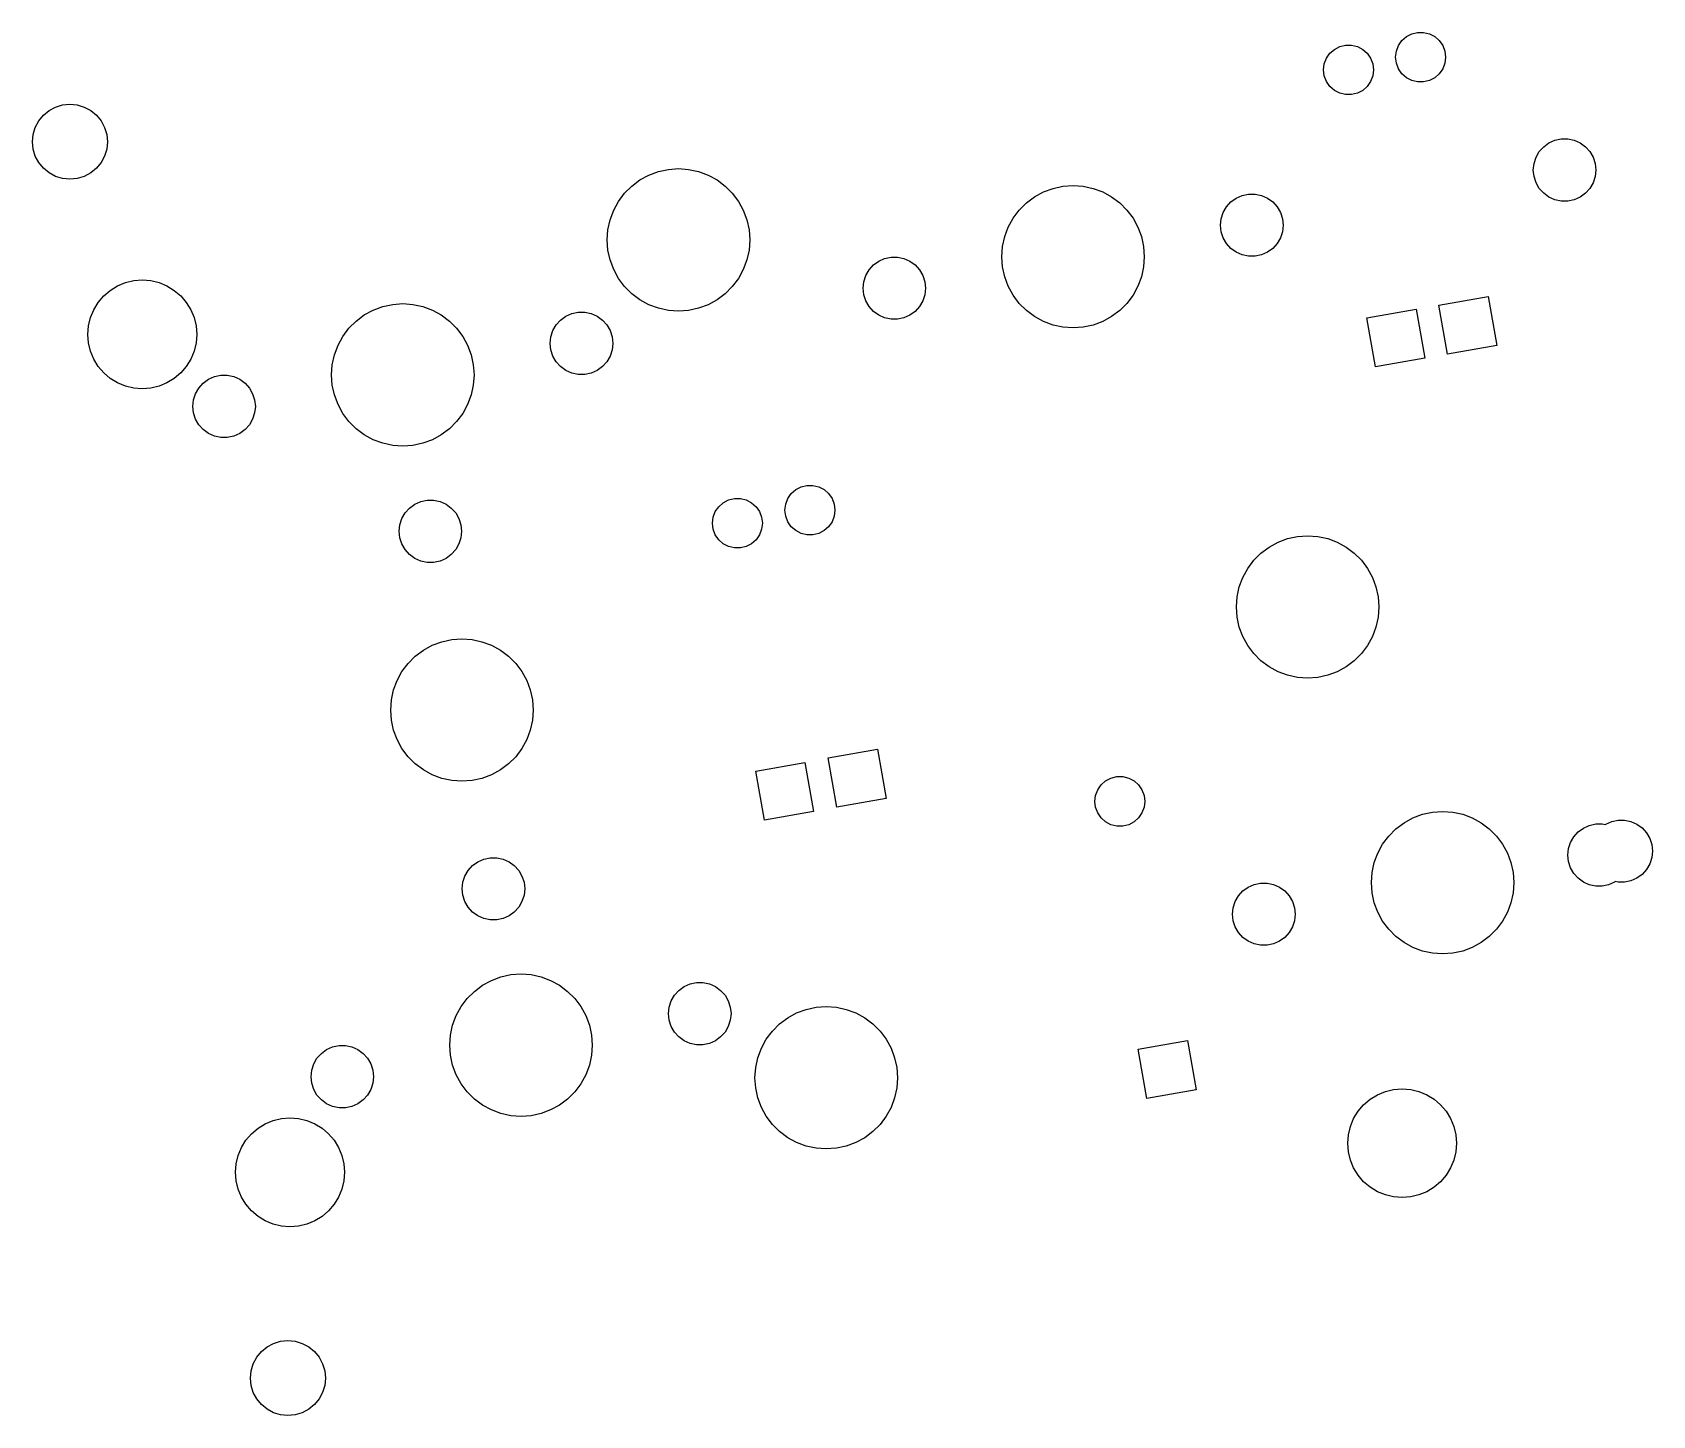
# Model space of a CAD drawing. Extents: x -139 to 23, y -82 to 9.
# Drawn here: x -139.31 to -93.96, y -82.26 to -43.55 of the extents above; entities that cross this region are included whole.
import ezdxf

# ---------------------------------------------------------------- set-up
doc = ezdxf.new("R2010")
doc.units = 0
doc.layers.add('BLACK', color=7, linetype='CONTINUOUS')

msp = doc.modelspace()

# ---------------------------------------------------------------- linework, layer by layer
at = {"layer": 'BLACK', "linetype": 'CONTINUOUS'}
for p, q in [((-102.865, -44.0195), (-102.716, -43.9412)), ((-102.716, -43.9412), (-102.552, -43.9009)), ((-102.552, -43.9009), (-102.384, -43.9009)), ((-102.384, -43.9009), (-102.22, -43.9412)), ((-102.22, -43.9412), (-102.071, -44.0195)), ((-101.13, -44.0717), (-101.07, -43.9142)), ((-101.07, -43.9142), (-100.975, -43.7757)), ((-100.975, -43.7757), (-100.849, -43.664)), ((-100.849, -43.664), (-100.7, -43.5857)), ((-100.7, -43.5857), (-100.536, -43.5454)), ((-100.536, -43.5454), (-100.368, -43.5454)), ((-100.368, -43.5454), (-100.204, -43.5857)), ((-100.204, -43.5857), (-100.055, -43.664)), ((-100.055, -43.664), (-99.9291, -43.7757)), ((-99.9291, -43.7757), (-99.8334, -43.9142)), ((-99.8334, -43.9142), (-99.7737, -44.0717)), ((-103.166, -44.5943), (-103.146, -44.4271)), ((-103.146, -44.4271), (-103.086, -44.2697)), ((-103.086, -44.2697), (-102.991, -44.1311)), ((-102.991, -44.1311), (-102.865, -44.0195)), ((-102.071, -44.0195), (-101.945, -44.1311)), ((-101.945, -44.1311), (-101.849, -44.2697)), ((-101.849, -44.2697), (-101.79, -44.4271)), ((-101.79, -44.4271), (-101.769, -44.5943)), ((-101.15, -44.2389), (-101.13, -44.0717)), ((-101.13, -44.406), (-101.15, -44.2389)), ((-101.07, -44.5635), (-101.13, -44.406)), ((-99.7737, -44.406), (-99.8334, -44.5635)), ((-99.7737, -44.0717), (-99.7534, -44.2389)), ((-99.7534, -44.2389), (-99.7737, -44.406)), ((-103.146, -44.7615), (-103.166, -44.5943)), ((-103.086, -44.9189), (-103.146, -44.7615)), ((-101.79, -44.7615), (-101.849, -44.9189)), ((-101.769, -44.5943), (-101.79, -44.7615)), ((-100.975, -44.702), (-101.07, -44.5635)), ((-100.849, -44.8137), (-100.975, -44.702)), ((-100.7, -44.892), (-100.849, -44.8137)), ((-100.536, -44.9323), (-100.7, -44.892)), ((-100.204, -44.892), (-100.368, -44.9323)), ((-100.055, -44.8137), (-100.204, -44.892)), ((-99.9291, -44.702), (-100.055, -44.8137)), ((-99.8334, -44.5635), (-99.9291, -44.702)), ((-102.991, -45.0575), (-103.086, -44.9189)), ((-102.865, -45.1692), (-102.991, -45.0575)), ((-102.716, -45.2474), (-102.865, -45.1692)), ((-102.552, -45.2877), (-102.716, -45.2474)), ((-102.384, -45.2877), (-102.552, -45.2877)), ((-102.22, -45.2474), (-102.384, -45.2877)), ((-102.071, -45.1692), (-102.22, -45.2474)), ((-101.945, -45.0575), (-102.071, -45.1692)), ((-101.849, -44.9189), (-101.945, -45.0575)), ((-100.368, -44.9323), (-100.536, -44.9323)), ((-138.999, -45.8641), (-138.84, -45.7335)), ((-138.84, -45.7335), (-138.658, -45.6365)), ((-138.658, -45.6365), (-138.461, -45.5767)), ((-138.461, -45.5767), (-138.257, -45.5565)), ((-138.257, -45.5565), (-138.052, -45.5767)), ((-138.052, -45.5767), (-137.855, -45.6365)), ((-137.855, -45.6365), (-137.673, -45.7335)), ((-137.673, -45.7335), (-137.514, -45.8641)), ((-139.286, -46.4017), (-139.227, -46.2047)), ((-139.227, -46.2047), (-139.13, -46.0232)), ((-139.13, -46.0232), (-138.999, -45.8641)), ((-137.514, -45.8641), (-137.384, -46.0232)), ((-137.384, -46.0232), (-137.287, -46.2047)), ((-137.287, -46.2047), (-137.227, -46.4017)), ((-139.307, -46.6065), (-139.286, -46.4017)), ((-139.286, -46.8114), (-139.307, -46.6065)), ((-137.227, -46.4017), (-137.207, -46.6065)), ((-137.207, -46.6065), (-137.227, -46.8114)), ((-97.0063, -46.7466), (-96.8583, -46.6391)), ((-96.8583, -46.6391), (-96.6912, -46.5647)), ((-96.6912, -46.5647), (-96.5123, -46.5266)), ((-96.5123, -46.5266), (-96.3293, -46.5266)), ((-96.3293, -46.5266), (-96.1504, -46.5647)), ((-96.1504, -46.5647), (-95.9833, -46.6391)), ((-95.9833, -46.6391), (-95.8353, -46.7466)), ((-139.227, -47.0084), (-139.286, -46.8114)), ((-139.13, -47.1899), (-139.227, -47.0084)), ((-137.287, -47.0084), (-137.384, -47.1899)), ((-137.227, -46.8114), (-137.287, -47.0084)), ((-97.2767, -47.2149), (-97.2201, -47.0409)), ((-97.2201, -47.0409), (-97.1287, -46.8825)), ((-97.1287, -46.8825), (-97.0063, -46.7466)), ((-95.8353, -46.7466), (-95.7129, -46.8825)), ((-95.7129, -46.8825), (-95.6214, -47.0409)), ((-95.6214, -47.0409), (-95.5649, -47.2149)), ((-138.999, -47.349), (-139.13, -47.1899)), ((-138.84, -47.4796), (-138.999, -47.349)), ((-138.658, -47.5766), (-138.84, -47.4796)), ((-138.461, -47.6364), (-138.658, -47.5766)), ((-137.855, -47.5766), (-138.052, -47.6364)), ((-137.673, -47.4796), (-137.855, -47.5766)), ((-137.514, -47.349), (-137.673, -47.4796)), ((-137.384, -47.1899), (-137.514, -47.349)), ((-122.301, -47.6748), (-122.051, -47.5384)), ((-122.051, -47.5384), (-121.785, -47.439)), ((-121.785, -47.439), (-121.507, -47.3786)), ((-121.507, -47.3786), (-121.223, -47.3583)), ((-121.223, -47.3583), (-120.939, -47.3786)), ((-120.939, -47.3786), (-120.661, -47.439)), ((-120.661, -47.439), (-120.395, -47.5384)), ((-120.395, -47.5384), (-120.145, -47.6748)), ((-97.2958, -47.3968), (-97.2767, -47.2149)), ((-97.2767, -47.5788), (-97.2958, -47.3968)), ((-97.2201, -47.7527), (-97.2767, -47.5788)), ((-95.5649, -47.5788), (-95.6214, -47.7527)), ((-95.5649, -47.2149), (-95.5458, -47.3968)), ((-95.5458, -47.3968), (-95.5649, -47.5788)), ((-138.257, -47.6565), (-138.461, -47.6364)), ((-138.052, -47.6364), (-138.257, -47.6565)), ((-122.9, -48.2742), (-122.73, -48.0464)), ((-122.73, -48.0464), (-122.529, -47.8453)), ((-122.529, -47.8453), (-122.301, -47.6748)), ((-120.145, -47.6748), (-119.917, -47.8453)), ((-119.917, -47.8453), (-119.716, -48.0464)), ((-119.716, -48.0464), (-119.546, -48.2742)), ((-111.257, -48.1453), (-111.007, -48.009)), ((-111.007, -48.009), (-110.74, -47.9096)), ((-110.74, -47.9096), (-110.462, -47.8491)), ((-110.462, -47.8491), (-110.179, -47.8288)), ((-110.179, -47.8288), (-109.895, -47.8491)), ((-109.895, -47.8491), (-109.617, -47.9096)), ((-109.617, -47.9096), (-109.35, -48.009)), ((-109.35, -48.009), (-109.101, -48.1453)), ((-105.446, -48.1084), (-105.267, -48.0704)), ((-105.267, -48.0704), (-105.084, -48.0704)), ((-105.084, -48.0704), (-104.905, -48.1084)), ((-97.1287, -47.9111), (-97.2201, -47.7527)), ((-97.0063, -48.0471), (-97.1287, -47.9111)), ((-96.8583, -48.1546), (-97.0063, -48.0471)), ((-95.8353, -48.0471), (-95.9833, -48.1546)), ((-95.7129, -47.9111), (-95.8353, -48.0471)), ((-95.6214, -47.7527), (-95.7129, -47.9111)), ((-123.136, -48.7904), (-123.037, -48.5239)), ((-123.037, -48.5239), (-122.9, -48.2742)), ((-119.546, -48.2742), (-119.409, -48.5239)), ((-119.409, -48.5239), (-119.31, -48.7904)), ((-111.856, -48.7447), (-111.685, -48.517)), ((-111.685, -48.517), (-111.484, -48.3158)), ((-111.484, -48.3158), (-111.257, -48.1453)), ((-109.101, -48.1453), (-108.873, -48.3158)), ((-108.873, -48.3158), (-108.672, -48.517)), ((-108.672, -48.517), (-108.501, -48.7447)), ((-105.975, -48.5847), (-105.884, -48.4263)), ((-105.884, -48.4263), (-105.761, -48.2903)), ((-105.761, -48.2903), (-105.613, -48.1828)), ((-105.613, -48.1828), (-105.446, -48.1084)), ((-104.905, -48.1084), (-104.738, -48.1828)), ((-104.738, -48.1828), (-104.59, -48.2903)), ((-104.59, -48.2903), (-104.468, -48.4263)), ((-104.468, -48.4263), (-104.376, -48.5847)), ((-96.6912, -48.229), (-96.8583, -48.1546)), ((-96.5123, -48.267), (-96.6912, -48.229)), ((-96.3293, -48.267), (-96.5123, -48.267)), ((-96.1504, -48.229), (-96.3293, -48.267)), ((-95.9833, -48.1546), (-96.1504, -48.229)), ((-123.197, -49.0684), (-123.136, -48.7904)), ((-119.31, -48.7904), (-119.249, -49.0684)), ((-111.992, -48.9944), (-111.856, -48.7447)), ((-108.501, -48.7447), (-108.365, -48.9944)), ((-106.051, -48.9406), (-106.032, -48.7586)), ((-106.032, -49.1225), (-106.051, -48.9406)), ((-106.032, -48.7586), (-105.975, -48.5847)), ((-104.376, -48.5847), (-104.32, -48.7586)), ((-104.32, -48.7586), (-104.301, -48.9406)), ((-104.301, -48.9406), (-104.32, -49.1225)), ((-123.217, -49.3522), (-123.197, -49.0684)), ((-123.197, -49.6359), (-123.217, -49.3522)), ((-119.249, -49.0684), (-119.229, -49.3522)), ((-119.229, -49.3522), (-119.249, -49.6359)), ((-112.152, -49.5389), (-112.092, -49.261)), ((-112.092, -49.261), (-111.992, -48.9944)), ((-108.365, -48.9944), (-108.265, -49.261)), ((-108.265, -49.261), (-108.205, -49.5389)), ((-105.975, -49.2965), (-106.032, -49.1225)), ((-105.884, -49.4549), (-105.975, -49.2965)), ((-104.376, -49.2965), (-104.468, -49.4549)), ((-104.32, -49.1225), (-104.376, -49.2965)), ((-123.136, -49.9139), (-123.197, -49.6359)), ((-119.249, -49.6359), (-119.31, -49.9139)), ((-115.619, -49.9471), (-115.452, -49.8727)), ((-115.452, -49.8727), (-115.273, -49.8346)), ((-115.273, -49.8346), (-115.09, -49.8346)), ((-115.09, -49.8346), (-114.911, -49.8727)), ((-114.911, -49.8727), (-114.744, -49.9471)), ((-112.172, -49.8227), (-112.152, -49.5389)), ((-112.152, -50.1065), (-112.172, -49.8227)), ((-108.205, -49.5389), (-108.185, -49.8227)), ((-108.185, -49.8227), (-108.205, -50.1065)), ((-105.761, -49.5908), (-105.884, -49.4549)), ((-105.613, -49.6983), (-105.761, -49.5908)), ((-105.446, -49.7727), (-105.613, -49.6983)), ((-105.267, -49.8108), (-105.446, -49.7727)), ((-105.084, -49.8108), (-105.267, -49.8108)), ((-104.905, -49.7727), (-105.084, -49.8108)), ((-104.738, -49.6983), (-104.905, -49.7727)), ((-104.59, -49.5908), (-104.738, -49.6983)), ((-104.468, -49.4549), (-104.59, -49.5908)), ((-123.037, -50.1805), (-123.136, -49.9139)), ((-122.9, -50.4301), (-123.037, -50.1805)), ((-119.409, -50.1805), (-119.546, -50.4301)), ((-119.31, -49.9139), (-119.409, -50.1805)), ((-115.981, -50.3489), (-115.889, -50.1905)), ((-115.889, -50.1905), (-115.767, -50.0546)), ((-115.767, -50.0546), (-115.619, -49.9471)), ((-114.744, -49.9471), (-114.596, -50.0546)), ((-114.596, -50.0546), (-114.473, -50.1905)), ((-114.473, -50.1905), (-114.382, -50.3489)), ((-112.092, -50.3844), (-112.152, -50.1065)), ((-108.205, -50.1065), (-108.265, -50.3844)), ((-137.309, -50.9209), (-137.127, -50.7656)), ((-137.127, -50.7656), (-136.923, -50.6407)), ((-136.923, -50.6407), (-136.702, -50.5491)), ((-136.702, -50.5491), (-136.47, -50.4933)), ((-136.47, -50.4933), (-136.232, -50.4746)), ((-136.232, -50.4746), (-135.993, -50.4933)), ((-135.993, -50.4933), (-135.761, -50.5491)), ((-135.761, -50.5491), (-135.54, -50.6407)), ((-135.54, -50.6407), (-135.336, -50.7656)), ((-135.336, -50.7656), (-135.154, -50.9209)), ((-122.73, -50.6579), (-122.9, -50.4301)), ((-122.529, -50.859), (-122.73, -50.6579)), ((-119.716, -50.6579), (-119.917, -50.859)), ((-119.546, -50.4301), (-119.716, -50.6579)), ((-116.056, -50.7048), (-116.037, -50.5229)), ((-116.037, -50.8868), (-116.056, -50.7048)), ((-116.037, -50.5229), (-115.981, -50.3489)), ((-114.382, -50.3489), (-114.325, -50.5229)), ((-114.325, -50.5229), (-114.306, -50.7048)), ((-114.306, -50.7048), (-114.325, -50.8868)), ((-111.992, -50.651), (-112.092, -50.3844)), ((-111.856, -50.9007), (-111.992, -50.651)), ((-108.365, -50.651), (-108.501, -50.9007)), ((-108.265, -50.3844), (-108.365, -50.651)), ((-137.589, -51.3067), (-137.464, -51.1028)), ((-137.464, -51.1028), (-137.309, -50.9209)), ((-135.154, -50.9209), (-134.999, -51.1028)), ((-134.999, -51.1028), (-134.874, -51.3067)), ((-129.767, -51.317), (-129.501, -51.2176)), ((-129.501, -51.2176), (-129.223, -51.1571)), ((-129.223, -51.1571), (-128.939, -51.1368)), ((-128.939, -51.1368), (-128.655, -51.1571)), ((-128.655, -51.1571), (-128.377, -51.2176)), ((-128.377, -51.2176), (-128.111, -51.317)), ((-122.301, -51.0295), (-122.529, -50.859)), ((-122.051, -51.1659), (-122.301, -51.0295)), ((-121.785, -51.2653), (-122.051, -51.1659)), ((-120.395, -51.1659), (-120.661, -51.2653)), ((-120.145, -51.0295), (-120.395, -51.1659)), ((-119.917, -50.859), (-120.145, -51.0295)), ((-115.981, -51.0607), (-116.037, -50.8868)), ((-115.889, -51.2191), (-115.981, -51.0607)), ((-115.767, -51.3551), (-115.889, -51.2191)), ((-114.473, -51.2191), (-114.596, -51.3551)), ((-114.382, -51.0607), (-114.473, -51.2191)), ((-114.325, -50.8868), (-114.382, -51.0607)), ((-111.685, -51.1284), (-111.856, -50.9007)), ((-111.484, -51.3296), (-111.685, -51.1284)), ((-108.672, -51.1284), (-108.873, -51.3296)), ((-108.501, -50.9007), (-108.672, -51.1284)), ((-99.9379, -51.1765), (-98.5621, -50.9339)), ((-99.6953, -52.5523), (-99.9379, -51.1765)), ((-98.5621, -50.9339), (-98.3195, -52.3097)), ((-137.737, -51.7601), (-137.681, -51.5276)), ((-137.681, -51.5276), (-137.589, -51.3067)), ((-134.874, -51.3067), (-134.782, -51.5276)), ((-134.782, -51.5276), (-134.726, -51.7601)), ((-130.446, -51.825), (-130.245, -51.6238)), ((-130.245, -51.6238), (-130.017, -51.4533)), ((-130.017, -51.4533), (-129.767, -51.317)), ((-128.111, -51.317), (-127.861, -51.4533)), ((-127.861, -51.4533), (-127.633, -51.6238)), ((-127.633, -51.6238), (-127.432, -51.825)), ((-124.644, -51.7343), (-124.522, -51.5983)), ((-124.522, -51.5983), (-124.374, -51.4908)), ((-124.374, -51.4908), (-124.207, -51.4164)), ((-124.207, -51.4164), (-124.028, -51.3784)), ((-124.028, -51.3784), (-123.845, -51.3784)), ((-123.845, -51.3784), (-123.666, -51.4164)), ((-123.666, -51.4164), (-123.499, -51.4908)), ((-123.499, -51.4908), (-123.351, -51.5983)), ((-123.351, -51.5983), (-123.228, -51.7343)), ((-121.507, -51.3258), (-121.785, -51.2653)), ((-121.223, -51.3461), (-121.507, -51.3258)), ((-120.939, -51.3258), (-121.223, -51.3461)), ((-120.661, -51.2653), (-120.939, -51.3258)), ((-115.619, -51.4626), (-115.767, -51.3551)), ((-115.452, -51.537), (-115.619, -51.4626)), ((-115.273, -51.575), (-115.452, -51.537)), ((-115.09, -51.575), (-115.273, -51.575)), ((-114.911, -51.537), (-115.09, -51.575)), ((-114.744, -51.4626), (-114.911, -51.537)), ((-114.596, -51.3551), (-114.744, -51.4626)), ((-111.257, -51.5001), (-111.484, -51.3296)), ((-111.007, -51.6364), (-111.257, -51.5001)), ((-110.74, -51.7358), (-111.007, -51.6364)), ((-109.35, -51.6364), (-109.617, -51.7358)), ((-109.101, -51.5001), (-109.35, -51.6364)), ((-108.873, -51.3296), (-109.101, -51.5001)), ((-101.954, -51.532), (-100.578, -51.2894)), ((-101.711, -52.9077), (-101.954, -51.532)), ((-100.578, -51.2894), (-100.335, -52.6651)), ((-137.756, -51.9986), (-137.737, -51.7601)), ((-137.737, -52.237), (-137.756, -51.9986)), ((-134.726, -51.7601), (-134.708, -51.9986)), ((-134.708, -51.9986), (-134.726, -52.237)), ((-130.753, -52.3024), (-130.617, -52.0527)), ((-130.617, -52.0527), (-130.446, -51.825)), ((-127.432, -51.825), (-127.262, -52.0527)), ((-127.262, -52.0527), (-127.125, -52.3024)), ((-124.811, -52.2486), (-124.792, -52.0666)), ((-124.792, -52.0666), (-124.736, -51.8927)), ((-124.736, -51.8927), (-124.644, -51.7343)), ((-123.228, -51.7343), (-123.137, -51.8927)), ((-123.137, -51.8927), (-123.08, -52.0666)), ((-123.08, -52.0666), (-123.061, -52.2486)), ((-110.462, -51.7963), (-110.74, -51.7358)), ((-110.179, -51.8166), (-110.462, -51.7963)), ((-109.895, -51.7963), (-110.179, -51.8166)), ((-109.617, -51.7358), (-109.895, -51.7963)), ((-137.681, -52.4695), (-137.737, -52.237)), ((-137.589, -52.6904), (-137.681, -52.4695)), ((-134.782, -52.4695), (-134.874, -52.6904)), ((-134.726, -52.237), (-134.782, -52.4695)), ((-130.913, -52.8469), (-130.852, -52.5689)), ((-130.852, -52.5689), (-130.753, -52.3024)), ((-127.125, -52.3024), (-127.026, -52.5689)), ((-127.026, -52.5689), (-126.966, -52.8469)), ((-124.792, -52.4305), (-124.811, -52.2486)), ((-124.736, -52.6045), (-124.792, -52.4305)), ((-124.644, -52.7629), (-124.736, -52.6045)), ((-123.137, -52.6045), (-123.228, -52.7629)), ((-123.08, -52.4305), (-123.137, -52.6045)), ((-123.061, -52.2486), (-123.08, -52.4305)), ((-98.3195, -52.3097), (-99.6953, -52.5523)), ((-137.464, -52.8943), (-137.589, -52.6904)), ((-137.309, -53.0762), (-137.464, -52.8943)), ((-134.999, -52.8943), (-135.154, -53.0762)), ((-134.874, -52.6904), (-134.999, -52.8943)), ((-130.933, -53.1307), (-130.913, -52.8469)), ((-126.966, -52.8469), (-126.945, -53.1307)), ((-124.522, -52.8988), (-124.644, -52.7629)), ((-124.374, -53.0063), (-124.522, -52.8988)), ((-124.207, -53.0807), (-124.374, -53.0063)), ((-123.499, -53.0063), (-123.666, -53.0807)), ((-123.351, -52.8988), (-123.499, -53.0063)), ((-123.228, -52.7629), (-123.351, -52.8988)), ((-100.335, -52.6651), (-101.711, -52.9077)), ((-137.127, -53.2315), (-137.309, -53.0762)), ((-136.923, -53.3564), (-137.127, -53.2315)), ((-136.702, -53.448), (-136.923, -53.3564)), ((-136.47, -53.5038), (-136.702, -53.448)), ((-136.232, -53.5226), (-136.47, -53.5038)), ((-135.993, -53.5038), (-136.232, -53.5226)), ((-135.761, -53.448), (-135.993, -53.5038)), ((-135.54, -53.3564), (-135.761, -53.448)), ((-135.336, -53.2315), (-135.54, -53.3564)), ((-135.154, -53.0762), (-135.336, -53.2315)), ((-134.741, -53.6569), (-134.65, -53.4985)), ((-134.65, -53.4985), (-134.527, -53.3626)), ((-134.527, -53.3626), (-134.379, -53.2551)), ((-134.379, -53.2551), (-134.212, -53.1807)), ((-134.212, -53.1807), (-134.033, -53.1426)), ((-134.033, -53.1426), (-133.851, -53.1426)), ((-133.851, -53.1426), (-133.672, -53.1807)), ((-133.672, -53.1807), (-133.504, -53.2551)), ((-133.504, -53.2551), (-133.356, -53.3626)), ((-133.356, -53.3626), (-133.234, -53.4985)), ((-133.234, -53.4985), (-133.143, -53.6569)), ((-130.913, -53.4145), (-130.933, -53.1307)), ((-130.852, -53.6924), (-130.913, -53.4145)), ((-126.966, -53.4145), (-127.026, -53.6924)), ((-126.945, -53.1307), (-126.966, -53.4145)), ((-124.028, -53.1188), (-124.207, -53.0807)), ((-123.845, -53.1188), (-124.028, -53.1188)), ((-123.666, -53.0807), (-123.845, -53.1188)), ((-134.817, -54.0128), (-134.798, -53.8309)), ((-134.798, -53.8309), (-134.741, -53.6569)), ((-133.143, -53.6569), (-133.086, -53.8309)), ((-133.086, -53.8309), (-133.067, -54.0128)), ((-130.753, -53.959), (-130.852, -53.6924)), ((-130.617, -54.2087), (-130.753, -53.959)), ((-127.125, -53.959), (-127.262, -54.2087)), ((-127.026, -53.6924), (-127.125, -53.959)), ((-134.798, -54.1948), (-134.817, -54.0128)), ((-134.741, -54.3687), (-134.798, -54.1948)), ((-134.65, -54.5271), (-134.741, -54.3687)), ((-133.143, -54.3687), (-133.234, -54.5271)), ((-133.086, -54.1948), (-133.143, -54.3687)), ((-133.067, -54.0128), (-133.086, -54.1948)), ((-130.446, -54.4364), (-130.617, -54.2087)), ((-127.262, -54.2087), (-127.432, -54.4364)), ((-134.527, -54.6631), (-134.65, -54.5271)), ((-134.379, -54.7706), (-134.527, -54.6631)), ((-134.212, -54.845), (-134.379, -54.7706)), ((-134.033, -54.883), (-134.212, -54.845)), ((-133.672, -54.845), (-133.851, -54.883)), ((-133.504, -54.7706), (-133.672, -54.845)), ((-133.356, -54.6631), (-133.504, -54.7706)), ((-133.234, -54.5271), (-133.356, -54.6631)), ((-130.245, -54.6376), (-130.446, -54.4364)), ((-130.017, -54.8081), (-130.245, -54.6376)), ((-129.767, -54.9444), (-130.017, -54.8081)), ((-127.861, -54.8081), (-128.111, -54.9444)), ((-127.633, -54.6376), (-127.861, -54.8081)), ((-127.432, -54.4364), (-127.633, -54.6376)), ((-133.851, -54.883), (-134.033, -54.883)), ((-129.501, -55.0438), (-129.767, -54.9444)), ((-129.223, -55.1043), (-129.501, -55.0438)), ((-128.939, -55.1246), (-129.223, -55.1043)), ((-128.655, -55.1043), (-128.939, -55.1246)), ((-128.377, -55.0438), (-128.655, -55.1043)), ((-128.111, -54.9444), (-128.377, -55.0438)), ((-117.791, -56.2628), (-117.628, -56.2225)), ((-117.628, -56.2225), (-117.459, -56.2225)), ((-117.459, -56.2225), (-117.296, -56.2628)), ((-128.605, -56.7504), (-128.438, -56.676)), ((-128.438, -56.676), (-128.259, -56.638)), ((-128.259, -56.638), (-128.076, -56.638)), ((-128.076, -56.638), (-127.897, -56.676)), ((-127.897, -56.676), (-127.73, -56.7504)), ((-119.971, -56.7077), (-119.822, -56.6295)), ((-119.822, -56.6295), (-119.659, -56.5892)), ((-119.659, -56.5892), (-119.49, -56.5892)), ((-119.49, -56.5892), (-119.327, -56.6295)), ((-119.327, -56.6295), (-119.178, -56.7077)), ((-118.222, -56.7488), (-118.162, -56.5913)), ((-118.162, -56.5913), (-118.066, -56.4527)), ((-118.066, -56.4527), (-117.94, -56.3411)), ((-117.94, -56.3411), (-117.791, -56.2628)), ((-117.296, -56.2628), (-117.147, -56.3411)), ((-117.147, -56.3411), (-117.021, -56.4527)), ((-117.021, -56.4527), (-116.925, -56.5913)), ((-116.925, -56.5913), (-116.865, -56.7488)), ((-128.967, -57.1523), (-128.875, -56.9939)), ((-128.875, -56.9939), (-128.753, -56.8579)), ((-128.753, -56.8579), (-128.605, -56.7504)), ((-127.73, -56.7504), (-127.582, -56.8579)), ((-127.582, -56.8579), (-127.459, -56.9939)), ((-127.459, -56.9939), (-127.368, -57.1523)), ((-120.273, -57.2826), (-120.253, -57.1154)), ((-120.253, -57.1154), (-120.193, -56.958)), ((-120.193, -56.958), (-120.097, -56.8194)), ((-120.097, -56.8194), (-119.971, -56.7077)), ((-119.178, -56.7077), (-119.052, -56.8194)), ((-119.052, -56.8194), (-118.956, -56.958)), ((-118.956, -56.958), (-118.896, -57.1154)), ((-118.896, -57.1154), (-118.876, -57.2826)), ((-118.242, -56.9159), (-118.222, -56.7488)), ((-118.222, -57.0831), (-118.242, -56.9159)), ((-118.162, -57.2405), (-118.222, -57.0831)), ((-116.865, -57.0831), (-116.925, -57.2405)), ((-116.865, -56.7488), (-116.845, -56.9159)), ((-116.845, -56.9159), (-116.865, -57.0831)), ((-129.042, -57.5082), (-129.023, -57.3262)), ((-129.023, -57.6901), (-129.042, -57.5082)), ((-129.023, -57.3262), (-128.967, -57.1523)), ((-127.368, -57.1523), (-127.311, -57.3262)), ((-127.311, -57.3262), (-127.292, -57.5082)), ((-127.292, -57.5082), (-127.311, -57.6901)), ((-120.253, -57.4498), (-120.273, -57.2826)), ((-120.193, -57.6072), (-120.253, -57.4498)), ((-118.896, -57.4498), (-118.956, -57.6072)), ((-118.876, -57.2826), (-118.896, -57.4498)), ((-118.066, -57.3791), (-118.162, -57.2405)), ((-117.94, -57.4908), (-118.066, -57.3791)), ((-117.791, -57.569), (-117.94, -57.4908)), ((-117.628, -57.6093), (-117.791, -57.569)), ((-117.296, -57.569), (-117.459, -57.6093)), ((-117.147, -57.4908), (-117.296, -57.569)), ((-117.021, -57.3791), (-117.147, -57.4908)), ((-116.925, -57.2405), (-117.021, -57.3791)), ((-128.967, -57.8641), (-129.023, -57.6901)), ((-128.875, -58.0225), (-128.967, -57.8641)), ((-128.753, -58.1584), (-128.875, -58.0225)), ((-127.459, -58.0225), (-127.582, -58.1584)), ((-127.368, -57.8641), (-127.459, -58.0225)), ((-127.311, -57.6901), (-127.368, -57.8641)), ((-120.097, -57.7458), (-120.193, -57.6072)), ((-119.971, -57.8575), (-120.097, -57.7458)), ((-119.822, -57.9357), (-119.971, -57.8575)), ((-119.659, -57.976), (-119.822, -57.9357)), ((-119.49, -57.976), (-119.659, -57.976)), ((-119.327, -57.9357), (-119.49, -57.976)), ((-119.178, -57.8575), (-119.327, -57.9357)), ((-119.052, -57.7458), (-119.178, -57.8575)), ((-118.956, -57.6072), (-119.052, -57.7458)), ((-117.459, -57.6093), (-117.628, -57.6093)), ((-104.92, -58.1198), (-104.692, -57.9493)), ((-104.692, -57.9493), (-104.442, -57.813)), ((-104.442, -57.813), (-104.176, -57.7136)), ((-104.176, -57.7136), (-103.898, -57.6531)), ((-103.898, -57.6531), (-103.614, -57.6328)), ((-103.614, -57.6328), (-103.33, -57.6531)), ((-103.33, -57.6531), (-103.052, -57.7136)), ((-103.052, -57.7136), (-102.786, -57.813)), ((-102.786, -57.813), (-102.536, -57.9493)), ((-102.536, -57.9493), (-102.308, -58.1198)), ((-128.605, -58.2659), (-128.753, -58.1584)), ((-128.438, -58.3403), (-128.605, -58.2659)), ((-128.259, -58.3784), (-128.438, -58.3403)), ((-128.076, -58.3784), (-128.259, -58.3784)), ((-127.897, -58.3403), (-128.076, -58.3784)), ((-127.73, -58.2659), (-127.897, -58.3403)), ((-127.582, -58.1584), (-127.73, -58.2659)), ((-105.291, -58.5487), (-105.121, -58.321)), ((-105.121, -58.321), (-104.92, -58.1198)), ((-102.308, -58.1198), (-102.107, -58.321)), ((-102.107, -58.321), (-101.937, -58.5487)), ((-105.527, -59.065), (-105.428, -58.7984)), ((-105.428, -58.7984), (-105.291, -58.5487)), ((-101.937, -58.5487), (-101.8, -58.7984)), ((-101.8, -58.7984), (-101.701, -59.065)), ((-105.608, -59.6267), (-105.587, -59.3429)), ((-105.587, -59.3429), (-105.527, -59.065)), ((-101.701, -59.065), (-101.64, -59.3429)), ((-101.64, -59.3429), (-101.62, -59.6267)), ((-105.587, -59.9105), (-105.608, -59.6267)), ((-101.62, -59.6267), (-101.64, -59.9105)), ((-105.527, -60.1884), (-105.587, -59.9105)), ((-105.428, -60.455), (-105.527, -60.1884)), ((-101.701, -60.1884), (-101.8, -60.455)), ((-101.64, -59.9105), (-101.701, -60.1884)), ((-128.363, -60.8336), (-128.113, -60.6973)), ((-128.113, -60.6973), (-127.847, -60.5979)), ((-127.847, -60.5979), (-127.569, -60.5374)), ((-127.569, -60.5374), (-127.285, -60.5171)), ((-127.285, -60.5171), (-127.001, -60.5374)), ((-127.001, -60.5374), (-126.723, -60.5979)), ((-126.723, -60.5979), (-126.457, -60.6973)), ((-126.457, -60.6973), (-126.207, -60.8336)), ((-105.291, -60.7047), (-105.428, -60.455)), ((-105.121, -60.9324), (-105.291, -60.7047)), ((-101.937, -60.7047), (-102.107, -60.9324)), ((-101.8, -60.455), (-101.937, -60.7047)), ((-128.963, -61.433), (-128.792, -61.2053)), ((-128.792, -61.2053), (-128.591, -61.0041)), ((-128.591, -61.0041), (-128.363, -60.8336)), ((-126.207, -60.8336), (-125.979, -61.0041)), ((-125.979, -61.0041), (-125.778, -61.2053)), ((-125.778, -61.2053), (-125.608, -61.433)), ((-104.92, -61.1336), (-105.121, -60.9324)), ((-104.692, -61.3041), (-104.92, -61.1336)), ((-102.308, -61.1336), (-102.536, -61.3041)), ((-102.107, -60.9324), (-102.308, -61.1336)), ((-129.099, -61.6827), (-128.963, -61.433)), ((-125.608, -61.433), (-125.471, -61.6827)), ((-104.442, -61.4404), (-104.692, -61.3041)), ((-104.176, -61.5398), (-104.442, -61.4404)), ((-103.898, -61.6003), (-104.176, -61.5398)), ((-103.614, -61.6206), (-103.898, -61.6003)), ((-103.33, -61.6003), (-103.614, -61.6206)), ((-103.052, -61.5398), (-103.33, -61.6003)), ((-102.786, -61.4404), (-103.052, -61.5398)), ((-102.536, -61.3041), (-102.786, -61.4404)), ((-129.259, -62.2272), (-129.198, -61.9492)), ((-129.198, -61.9492), (-129.099, -61.6827)), ((-125.471, -61.6827), (-125.372, -61.9492)), ((-125.372, -61.9492), (-125.312, -62.2272)), ((-129.279, -62.511), (-129.259, -62.2272)), ((-129.259, -62.7948), (-129.279, -62.511)), ((-125.312, -62.2272), (-125.291, -62.511)), ((-125.291, -62.511), (-125.312, -62.7948)), ((-129.198, -63.0727), (-129.259, -62.7948)), ((-125.312, -62.7948), (-125.372, -63.0727)), ((-129.099, -63.3393), (-129.198, -63.0727)), ((-128.963, -63.589), (-129.099, -63.3393)), ((-125.471, -63.3393), (-125.608, -63.589)), ((-125.372, -63.0727), (-125.471, -63.3393)), ((-128.792, -63.8167), (-128.963, -63.589)), ((-128.591, -64.0179), (-128.792, -63.8167)), ((-125.778, -63.8167), (-125.979, -64.0179)), ((-125.608, -63.589), (-125.778, -63.8167)), ((-117.029, -63.8536), (-115.654, -63.611)), ((-116.787, -65.2293), (-117.029, -63.8536)), ((-115.654, -63.611), (-115.411, -64.9867)), ((-128.363, -64.1884), (-128.591, -64.0179)), ((-128.113, -64.3247), (-128.363, -64.1884)), ((-127.847, -64.4241), (-128.113, -64.3247)), ((-126.457, -64.3247), (-126.723, -64.4241)), ((-126.207, -64.1884), (-126.457, -64.3247)), ((-125.979, -64.0179), (-126.207, -64.1884)), ((-119.06, -64.2202), (-117.685, -63.9777)), ((-118.818, -65.596), (-119.06, -64.2202)), ((-117.685, -63.9777), (-117.442, -65.3534)), ((-109.117, -64.4139), (-108.954, -64.3736)), ((-108.954, -64.3736), (-108.786, -64.3736)), ((-108.786, -64.3736), (-108.622, -64.4139)), ((-127.569, -64.4846), (-127.847, -64.4241)), ((-127.285, -64.5049), (-127.569, -64.4846)), ((-127.001, -64.4846), (-127.285, -64.5049)), ((-126.723, -64.4241), (-127.001, -64.4846)), ((-109.548, -64.8999), (-109.488, -64.7424)), ((-109.488, -64.7424), (-109.393, -64.6038)), ((-109.393, -64.6038), (-109.267, -64.4922)), ((-109.267, -64.4922), (-109.117, -64.4139)), ((-108.622, -64.4139), (-108.473, -64.4922)), ((-108.473, -64.4922), (-108.347, -64.6038)), ((-108.347, -64.6038), (-108.251, -64.7424)), ((-108.251, -64.7424), (-108.192, -64.8999)), ((-115.411, -64.9867), (-116.787, -65.2293)), ((-109.568, -65.067), (-109.548, -64.8999)), ((-109.548, -65.2342), (-109.568, -65.067)), ((-109.488, -65.3916), (-109.548, -65.2342)), ((-108.192, -65.2342), (-108.251, -65.3916)), ((-108.192, -64.8999), (-108.171, -65.067)), ((-108.171, -65.067), (-108.192, -65.2342)), ((-117.442, -65.3534), (-118.818, -65.596)), ((-109.393, -65.5302), (-109.488, -65.3916)), ((-109.267, -65.6419), (-109.393, -65.5302)), ((-109.117, -65.7201), (-109.267, -65.6419)), ((-108.954, -65.7604), (-109.117, -65.7201)), ((-108.622, -65.7201), (-108.786, -65.7604)), ((-108.473, -65.6419), (-108.622, -65.7201)), ((-108.347, -65.5302), (-108.473, -65.6419)), ((-108.251, -65.3916), (-108.347, -65.5302)), ((-101.141, -65.8359), (-100.913, -65.6654)), ((-100.913, -65.6654), (-100.664, -65.5291)), ((-100.664, -65.5291), (-100.397, -65.4297)), ((-100.397, -65.4297), (-100.119, -65.3692)), ((-100.119, -65.3692), (-99.8353, -65.3489)), ((-99.8353, -65.3489), (-99.5516, -65.3692)), ((-99.5516, -65.3692), (-99.2736, -65.4297)), ((-99.2736, -65.4297), (-99.007, -65.5291)), ((-99.007, -65.5291), (-98.7574, -65.6654)), ((-98.7574, -65.6654), (-98.5296, -65.8359)), ((-95.8954, -65.8131), (-95.7283, -65.7387)), ((-95.7283, -65.7387), (-95.5493, -65.7007)), ((-95.5493, -65.7007), (-95.3664, -65.7007)), ((-95.3664, -65.7007), (-95.2895, -65.7171)), ((-95.2895, -65.7171), (-95.27, -65.7029)), ((-95.27, -65.7029), (-95.1029, -65.6285)), ((-95.1029, -65.6285), (-94.924, -65.5904)), ((-94.924, -65.5904), (-94.7411, -65.5904)), ((-94.7411, -65.5904), (-94.5621, -65.6285)), ((-94.5621, -65.6285), (-94.395, -65.7029)), ((-94.395, -65.7029), (-94.247, -65.8104)), ((-108.786, -65.7604), (-108.954, -65.7604)), ((-101.513, -66.2648), (-101.342, -66.0371)), ((-101.342, -66.0371), (-101.141, -65.8359)), ((-98.5296, -65.8359), (-98.3284, -66.0371)), ((-98.3284, -66.0371), (-98.158, -66.2648)), ((-96.2572, -66.215), (-96.1658, -66.0566)), ((-96.1658, -66.0566), (-96.0434, -65.9207)), ((-96.0434, -65.9207), (-95.8954, -65.8131)), ((-94.247, -65.8104), (-94.1246, -65.9463)), ((-94.1246, -65.9463), (-94.0332, -66.1048)), ((-94.0332, -66.1048), (-93.9766, -66.2787)), ((-126.673, -66.6816), (-126.494, -66.6436)), ((-126.494, -66.6436), (-126.312, -66.6436)), ((-126.312, -66.6436), (-126.133, -66.6816)), ((-101.748, -66.781), (-101.649, -66.5145)), ((-101.649, -66.5145), (-101.513, -66.2648)), ((-98.158, -66.2648), (-98.0216, -66.5145)), ((-98.0216, -66.5145), (-97.9222, -66.781)), ((-96.3329, -66.5709), (-96.3137, -66.389)), ((-96.3137, -66.7528), (-96.3329, -66.5709)), ((-96.3137, -66.389), (-96.2572, -66.215)), ((-93.9766, -66.6426), (-94.0332, -66.8165)), ((-93.9766, -66.2787), (-93.9575, -66.4607)), ((-93.9575, -66.4607), (-93.9766, -66.6426)), ((-127.202, -67.1579), (-127.111, -66.9995)), ((-127.111, -66.9995), (-126.989, -66.8636)), ((-126.989, -66.8636), (-126.841, -66.756)), ((-126.841, -66.756), (-126.673, -66.6816)), ((-126.133, -66.6816), (-125.966, -66.756)), ((-125.966, -66.756), (-125.818, -66.8636)), ((-125.818, -66.8636), (-125.695, -66.9995)), ((-125.695, -66.9995), (-125.604, -67.1579)), ((-101.829, -67.3428), (-101.809, -67.059)), ((-101.809, -67.059), (-101.748, -66.781)), ((-97.9222, -66.781), (-97.8617, -67.059)), ((-97.8617, -67.059), (-97.8414, -67.3428)), ((-96.2572, -66.9268), (-96.3137, -66.7528)), ((-96.1658, -67.0852), (-96.2572, -66.9268)), ((-96.0434, -67.2212), (-96.1658, -67.0852)), ((-94.247, -67.1109), (-94.395, -67.2184)), ((-94.1246, -66.975), (-94.247, -67.1109)), ((-94.0332, -66.8165), (-94.1246, -66.975)), ((-127.278, -67.5138), (-127.259, -67.3319)), ((-127.259, -67.6957), (-127.278, -67.5138)), ((-127.259, -67.3319), (-127.202, -67.1579)), ((-125.604, -67.1579), (-125.547, -67.3319)), ((-125.547, -67.3319), (-125.528, -67.5138)), ((-125.528, -67.5138), (-125.547, -67.6957)), ((-105.424, -67.5747), (-105.276, -67.4671)), ((-105.276, -67.4671), (-105.109, -67.3927)), ((-105.109, -67.3927), (-104.93, -67.3547)), ((-104.93, -67.3547), (-104.747, -67.3547)), ((-104.747, -67.3547), (-104.568, -67.3927)), ((-104.568, -67.3927), (-104.401, -67.4671)), ((-104.401, -67.4671), (-104.253, -67.5747)), ((-101.809, -67.6265), (-101.829, -67.3428)), ((-97.8414, -67.3428), (-97.8617, -67.6265)), ((-95.8954, -67.3287), (-96.0434, -67.2212)), ((-95.7283, -67.4031), (-95.8954, -67.3287)), ((-95.5493, -67.4411), (-95.7283, -67.4031)), ((-95.3664, -67.4411), (-95.5493, -67.4411)), ((-95.1875, -67.4031), (-95.3664, -67.4411)), ((-95.0204, -67.3287), (-95.1875, -67.4031)), ((-95.0009, -67.3145), (-95.0204, -67.3287)), ((-94.924, -67.3309), (-95.0009, -67.3145)), ((-94.7411, -67.3309), (-94.924, -67.3309)), ((-94.5621, -67.2928), (-94.7411, -67.3309)), ((-94.395, -67.2184), (-94.5621, -67.2928)), ((-127.202, -67.8697), (-127.259, -67.6957)), ((-127.111, -68.0281), (-127.202, -67.8697)), ((-125.604, -67.8697), (-125.695, -68.0281)), ((-125.547, -67.6957), (-125.604, -67.8697)), ((-105.694, -68.043), (-105.638, -67.869)), ((-105.638, -67.869), (-105.546, -67.7106)), ((-105.546, -67.7106), (-105.424, -67.5747)), ((-104.253, -67.5747), (-104.13, -67.7106)), ((-104.13, -67.7106), (-104.039, -67.869)), ((-104.039, -67.869), (-103.982, -68.043)), ((-101.748, -67.9045), (-101.809, -67.6265)), ((-101.649, -68.1711), (-101.748, -67.9045)), ((-97.9222, -67.9045), (-98.0216, -68.1711)), ((-97.8617, -67.6265), (-97.9222, -67.9045)), ((-126.989, -68.1641), (-127.111, -68.0281)), ((-126.841, -68.2716), (-126.989, -68.1641)), ((-126.673, -68.346), (-126.841, -68.2716)), ((-126.494, -68.384), (-126.673, -68.346)), ((-126.312, -68.384), (-126.494, -68.384)), ((-126.133, -68.346), (-126.312, -68.384)), ((-125.966, -68.2716), (-126.133, -68.346)), ((-125.818, -68.1641), (-125.966, -68.2716)), ((-125.695, -68.0281), (-125.818, -68.1641)), ((-105.713, -68.2249), (-105.694, -68.043)), ((-105.694, -68.4068), (-105.713, -68.2249)), ((-105.638, -68.5808), (-105.694, -68.4068)), ((-103.982, -68.4068), (-104.039, -68.5808)), ((-103.982, -68.043), (-103.963, -68.2249)), ((-103.963, -68.2249), (-103.982, -68.4068)), ((-101.513, -68.4208), (-101.649, -68.1711)), ((-101.342, -68.6485), (-101.513, -68.4208)), ((-98.158, -68.4208), (-98.3284, -68.6485)), ((-98.0216, -68.1711), (-98.158, -68.4208)), ((-105.546, -68.7392), (-105.638, -68.5808)), ((-105.424, -68.8752), (-105.546, -68.7392)), ((-105.276, -68.9827), (-105.424, -68.8752)), ((-104.253, -68.8752), (-104.401, -68.9827)), ((-104.13, -68.7392), (-104.253, -68.8752)), ((-104.039, -68.5808), (-104.13, -68.7392)), ((-101.141, -68.8497), (-101.342, -68.6485)), ((-100.913, -69.0202), (-101.141, -68.8497)), ((-98.5296, -68.8497), (-98.7574, -69.0202)), ((-98.3284, -68.6485), (-98.5296, -68.8497)), ((-105.109, -69.0571), (-105.276, -68.9827)), ((-104.93, -69.0951), (-105.109, -69.0571)), ((-104.747, -69.0951), (-104.93, -69.0951)), ((-104.568, -69.0571), (-104.747, -69.0951)), ((-104.401, -68.9827), (-104.568, -69.0571)), ((-100.664, -69.1565), (-100.913, -69.0202)), ((-100.397, -69.2559), (-100.664, -69.1565)), ((-100.119, -69.3164), (-100.397, -69.2559)), ((-99.8353, -69.3367), (-100.119, -69.3164)), ((-99.5516, -69.3164), (-99.8353, -69.3367)), ((-99.2736, -69.2559), (-99.5516, -69.3164)), ((-99.007, -69.1565), (-99.2736, -69.2559)), ((-98.7574, -69.0202), (-99.007, -69.1565)), ((-126.937, -70.3844), (-126.709, -70.2139)), ((-126.709, -70.2139), (-126.459, -70.0776)), ((-126.459, -70.0776), (-126.193, -69.9782)), ((-126.193, -69.9782), (-125.915, -69.9177)), ((-125.915, -69.9177), (-125.631, -69.8974)), ((-125.631, -69.8974), (-125.347, -69.9177)), ((-125.347, -69.9177), (-125.069, -69.9782)), ((-125.069, -69.9782), (-124.803, -70.0776)), ((-124.803, -70.0776), (-124.553, -70.2139)), ((-124.553, -70.2139), (-124.325, -70.3844)), ((-121.214, -70.3589), (-121.066, -70.2514)), ((-121.066, -70.2514), (-120.899, -70.177)), ((-120.899, -70.177), (-120.72, -70.1389)), ((-120.72, -70.1389), (-120.537, -70.1389)), ((-120.537, -70.1389), (-120.358, -70.177)), ((-120.358, -70.177), (-120.191, -70.2514)), ((-120.191, -70.2514), (-120.043, -70.3589)), ((-127.309, -70.8133), (-127.138, -70.5856)), ((-127.138, -70.5856), (-126.937, -70.3844)), ((-124.325, -70.3844), (-124.124, -70.5856)), ((-124.124, -70.5856), (-123.954, -70.8133)), ((-121.484, -70.8272), (-121.428, -70.6533)), ((-121.428, -70.6533), (-121.336, -70.4948)), ((-121.336, -70.4948), (-121.214, -70.3589)), ((-120.043, -70.3589), (-119.92, -70.4948)), ((-119.92, -70.4948), (-119.829, -70.6533)), ((-119.829, -70.6533), (-119.772, -70.8272)), ((-127.544, -71.3295), (-127.445, -71.063)), ((-127.445, -71.063), (-127.309, -70.8133)), ((-123.954, -70.8133), (-123.817, -71.063)), ((-123.817, -71.063), (-123.718, -71.3295)), ((-121.503, -71.0092), (-121.484, -70.8272)), ((-121.484, -71.1911), (-121.503, -71.0092)), ((-121.428, -71.365), (-121.484, -71.1911)), ((-119.772, -71.1911), (-119.829, -71.365)), ((-119.772, -70.8272), (-119.753, -71.0092)), ((-119.753, -71.0092), (-119.772, -71.1911)), ((-118.394, -71.296), (-118.166, -71.1255)), ((-118.166, -71.1255), (-117.916, -70.9892)), ((-117.916, -70.9892), (-117.65, -70.8898)), ((-117.65, -70.8898), (-117.372, -70.8293)), ((-117.372, -70.8293), (-117.088, -70.809)), ((-117.088, -70.809), (-116.804, -70.8293)), ((-116.804, -70.8293), (-116.526, -70.8898)), ((-116.526, -70.8898), (-116.26, -70.9892)), ((-116.26, -70.9892), (-116.01, -71.1255)), ((-116.01, -71.1255), (-115.782, -71.296)), ((-127.625, -71.8913), (-127.605, -71.6075)), ((-127.605, -71.6075), (-127.544, -71.3295)), ((-123.718, -71.3295), (-123.658, -71.6075)), ((-123.658, -71.6075), (-123.637, -71.8913)), ((-121.336, -71.5235), (-121.428, -71.365)), ((-121.214, -71.6594), (-121.336, -71.5235)), ((-119.92, -71.5235), (-120.043, -71.6594)), ((-119.829, -71.365), (-119.92, -71.5235)), ((-118.765, -71.7249), (-118.595, -71.4972)), ((-118.595, -71.4972), (-118.394, -71.296)), ((-115.782, -71.296), (-115.581, -71.4972)), ((-115.581, -71.4972), (-115.411, -71.7249)), ((-131.219, -72.1232), (-131.071, -72.0156)), ((-131.071, -72.0156), (-130.904, -71.9412)), ((-130.904, -71.9412), (-130.725, -71.9032)), ((-130.725, -71.9032), (-130.543, -71.9032)), ((-130.543, -71.9032), (-130.364, -71.9412)), ((-130.364, -71.9412), (-130.196, -72.0156)), ((-130.196, -72.0156), (-130.048, -72.1232)), ((-127.605, -72.175), (-127.625, -71.8913)), ((-123.637, -71.8913), (-123.658, -72.175)), ((-121.066, -71.7669), (-121.214, -71.6594)), ((-120.899, -71.8413), (-121.066, -71.7669)), ((-120.72, -71.8794), (-120.899, -71.8413)), ((-120.537, -71.8794), (-120.72, -71.8794)), ((-120.358, -71.8413), (-120.537, -71.8794)), ((-120.191, -71.7669), (-120.358, -71.8413)), ((-120.043, -71.6594), (-120.191, -71.7669)), ((-119.001, -72.2411), (-118.902, -71.9746)), ((-118.902, -71.9746), (-118.765, -71.7249)), ((-115.411, -71.7249), (-115.274, -71.9746)), ((-115.274, -71.9746), (-115.175, -72.2411)), ((-108.356, -72.0047), (-106.98, -71.7621)), ((-108.113, -73.3804), (-108.356, -72.0047)), ((-106.98, -71.7621), (-106.737, -73.1379)), ((-131.49, -72.5915), (-131.433, -72.4175)), ((-131.433, -72.4175), (-131.342, -72.2591)), ((-131.342, -72.2591), (-131.219, -72.1232)), ((-130.048, -72.1232), (-129.926, -72.2591)), ((-129.926, -72.2591), (-129.835, -72.4175)), ((-129.835, -72.4175), (-129.778, -72.5915)), ((-127.544, -72.453), (-127.605, -72.175)), ((-127.445, -72.7196), (-127.544, -72.453)), ((-123.718, -72.453), (-123.817, -72.7196)), ((-123.658, -72.175), (-123.718, -72.453)), ((-119.082, -72.8029), (-119.062, -72.5191)), ((-119.062, -72.5191), (-119.001, -72.2411)), ((-115.175, -72.2411), (-115.114, -72.5191)), ((-115.114, -72.5191), (-115.094, -72.8029)), ((-131.509, -72.7734), (-131.49, -72.5915)), ((-131.49, -72.9553), (-131.509, -72.7734)), ((-131.433, -73.1293), (-131.49, -72.9553)), ((-129.778, -72.9553), (-129.835, -73.1293)), ((-129.778, -72.5915), (-129.759, -72.7734)), ((-129.759, -72.7734), (-129.778, -72.9553)), ((-127.309, -72.9693), (-127.445, -72.7196)), ((-127.138, -73.197), (-127.309, -72.9693)), ((-123.954, -72.9693), (-124.124, -73.197)), ((-123.817, -72.7196), (-123.954, -72.9693)), ((-119.062, -73.0867), (-119.082, -72.8029)), ((-115.094, -72.8029), (-115.114, -73.0867)), ((-131.342, -73.2877), (-131.433, -73.1293)), ((-131.219, -73.4237), (-131.342, -73.2877)), ((-131.071, -73.5312), (-131.219, -73.4237)), ((-130.048, -73.4237), (-130.196, -73.5312)), ((-129.926, -73.2877), (-130.048, -73.4237)), ((-129.835, -73.1293), (-129.926, -73.2877)), ((-126.937, -73.3982), (-127.138, -73.197)), ((-126.709, -73.5687), (-126.937, -73.3982)), ((-124.325, -73.3982), (-124.553, -73.5687)), ((-124.124, -73.197), (-124.325, -73.3982)), ((-119.001, -73.3646), (-119.062, -73.0867)), ((-118.902, -73.6312), (-119.001, -73.3646)), ((-115.175, -73.3646), (-115.274, -73.6312)), ((-115.114, -73.0867), (-115.175, -73.3646)), ((-106.737, -73.1379), (-108.113, -73.3804)), ((-102.045, -73.5575), (-101.863, -73.4022)), ((-101.863, -73.4022), (-101.659, -73.2773)), ((-101.659, -73.2773), (-101.438, -73.1858)), ((-101.438, -73.1858), (-101.206, -73.1299)), ((-101.206, -73.1299), (-100.967, -73.1112)), ((-100.967, -73.1112), (-100.729, -73.1299)), ((-100.729, -73.1299), (-100.497, -73.1858)), ((-100.497, -73.1858), (-100.276, -73.2773)), ((-100.276, -73.2773), (-100.072, -73.4022)), ((-100.072, -73.4022), (-99.8898, -73.5575)), ((-130.904, -73.6056), (-131.071, -73.5312)), ((-130.725, -73.6436), (-130.904, -73.6056)), ((-130.543, -73.6436), (-130.725, -73.6436)), ((-130.364, -73.6056), (-130.543, -73.6436)), ((-130.196, -73.5312), (-130.364, -73.6056)), ((-126.459, -73.705), (-126.709, -73.5687)), ((-126.193, -73.8044), (-126.459, -73.705)), ((-125.915, -73.8649), (-126.193, -73.8044)), ((-125.631, -73.8852), (-125.915, -73.8649)), ((-125.347, -73.8649), (-125.631, -73.8852)), ((-125.069, -73.8044), (-125.347, -73.8649)), ((-124.803, -73.705), (-125.069, -73.8044)), ((-124.553, -73.5687), (-124.803, -73.705)), ((-118.765, -73.8809), (-118.902, -73.6312)), ((-118.595, -74.1086), (-118.765, -73.8809)), ((-115.411, -73.8809), (-115.581, -74.1086)), ((-115.274, -73.6312), (-115.411, -73.8809)), ((-102.325, -73.9433), (-102.2, -73.7394)), ((-102.2, -73.7394), (-102.045, -73.5575)), ((-99.8898, -73.5575), (-99.7345, -73.7394)), ((-99.7345, -73.7394), (-99.6096, -73.9433)), ((-133.329, -74.5535), (-133.174, -74.3717)), ((-133.174, -74.3717), (-132.992, -74.2163)), ((-132.992, -74.2163), (-132.788, -74.0914)), ((-132.788, -74.0914), (-132.567, -73.9999)), ((-132.567, -73.9999), (-132.335, -73.9441)), ((-132.335, -73.9441), (-132.097, -73.9253)), ((-132.097, -73.9253), (-131.858, -73.9441)), ((-131.858, -73.9441), (-131.626, -73.9999)), ((-131.626, -73.9999), (-131.405, -74.0914)), ((-131.405, -74.0914), (-131.201, -74.2163)), ((-131.201, -74.2163), (-131.019, -74.3717)), ((-131.019, -74.3717), (-130.864, -74.5535)), ((-118.394, -74.3098), (-118.595, -74.1086)), ((-118.166, -74.4803), (-118.394, -74.3098)), ((-115.782, -74.3098), (-116.01, -74.4803)), ((-115.581, -74.1086), (-115.782, -74.3098)), ((-102.473, -74.3968), (-102.417, -74.1642)), ((-102.417, -74.1642), (-102.325, -73.9433)), ((-99.6096, -73.9433), (-99.5181, -74.1642)), ((-99.5181, -74.1642), (-99.4622, -74.3968)), ((-133.546, -74.9783), (-133.454, -74.7574)), ((-133.454, -74.7574), (-133.329, -74.5535)), ((-130.864, -74.5535), (-130.739, -74.7574)), ((-130.739, -74.7574), (-130.647, -74.9783)), ((-117.916, -74.6166), (-118.166, -74.4803)), ((-117.65, -74.716), (-117.916, -74.6166)), ((-117.372, -74.7765), (-117.65, -74.716)), ((-117.088, -74.7968), (-117.372, -74.7765)), ((-116.804, -74.7765), (-117.088, -74.7968)), ((-116.526, -74.716), (-116.804, -74.7765)), ((-116.26, -74.6166), (-116.526, -74.716)), ((-116.01, -74.4803), (-116.26, -74.6166)), ((-102.491, -74.6352), (-102.473, -74.3968)), ((-102.473, -74.8736), (-102.491, -74.6352)), ((-99.4622, -74.3968), (-99.4435, -74.6352)), ((-99.4435, -74.6352), (-99.4622, -74.8736)), ((-133.621, -75.4493), (-133.602, -75.2109)), ((-133.602, -75.2109), (-133.546, -74.9783)), ((-130.647, -74.9783), (-130.591, -75.2109)), ((-130.591, -75.2109), (-130.573, -75.4493)), ((-102.417, -75.1061), (-102.473, -74.8736)), ((-102.325, -75.3271), (-102.417, -75.1061)), ((-99.5181, -75.1061), (-99.6096, -75.3271)), ((-99.4622, -74.8736), (-99.5181, -75.1061)), ((-133.602, -75.6877), (-133.621, -75.4493)), ((-133.546, -75.9202), (-133.602, -75.6877)), ((-130.591, -75.6877), (-130.647, -75.9202)), ((-130.573, -75.4493), (-130.591, -75.6877)), ((-102.2, -75.531), (-102.325, -75.3271)), ((-102.045, -75.7128), (-102.2, -75.531)), ((-101.863, -75.8681), (-102.045, -75.7128)), ((-99.8898, -75.7128), (-100.072, -75.8681)), ((-99.7345, -75.531), (-99.8898, -75.7128)), ((-99.6096, -75.3271), (-99.7345, -75.531)), ((-133.454, -76.1412), (-133.546, -75.9202)), ((-133.329, -76.3451), (-133.454, -76.1412)), ((-130.739, -76.1412), (-130.864, -76.3451)), ((-130.647, -75.9202), (-130.739, -76.1412)), ((-101.659, -75.9931), (-101.863, -75.8681)), ((-101.438, -76.0846), (-101.659, -75.9931)), ((-101.206, -76.1404), (-101.438, -76.0846)), ((-100.967, -76.1592), (-101.206, -76.1404)), ((-100.729, -76.1404), (-100.967, -76.1592)), ((-100.497, -76.0846), (-100.729, -76.1404)), ((-100.276, -75.9931), (-100.497, -76.0846)), ((-100.072, -75.8681), (-100.276, -75.9931)), ((-133.174, -76.5269), (-133.329, -76.3451)), ((-132.992, -76.6822), (-133.174, -76.5269)), ((-131.019, -76.5269), (-131.201, -76.6822)), ((-130.864, -76.3451), (-131.019, -76.5269)), ((-132.788, -76.8072), (-132.992, -76.6822)), ((-132.567, -76.8987), (-132.788, -76.8072)), ((-132.335, -76.9545), (-132.567, -76.8987)), ((-132.097, -76.9733), (-132.335, -76.9545)), ((-131.858, -76.9545), (-132.097, -76.9733)), ((-131.626, -76.8987), (-131.858, -76.9545)), ((-131.405, -76.8072), (-131.626, -76.8987)), ((-131.201, -76.6822), (-131.405, -76.8072)), ((-132.739, -80.3357), (-132.557, -80.2387)), ((-132.557, -80.2387), (-132.36, -80.1789)), ((-132.36, -80.1789), (-132.155, -80.1587)), ((-132.155, -80.1587), (-131.95, -80.1789)), ((-131.95, -80.1789), (-131.753, -80.2387)), ((-131.753, -80.2387), (-131.572, -80.3357)), ((-133.125, -80.8069), (-133.028, -80.6254)), ((-133.028, -80.6254), (-132.898, -80.4663)), ((-132.898, -80.4663), (-132.739, -80.3357)), ((-131.572, -80.3357), (-131.413, -80.4663)), ((-131.413, -80.4663), (-131.282, -80.6254)), ((-131.282, -80.6254), (-131.185, -80.8069)), ((-133.205, -81.2087), (-133.185, -81.0039)), ((-133.185, -81.0039), (-133.125, -80.8069)), ((-131.185, -80.8069), (-131.125, -81.0039)), ((-131.125, -81.0039), (-131.105, -81.2087)), ((-133.185, -81.4136), (-133.205, -81.2087)), ((-133.125, -81.6106), (-133.185, -81.4136)), ((-133.028, -81.7921), (-133.125, -81.6106)), ((-131.185, -81.6106), (-131.282, -81.7921)), ((-131.125, -81.4136), (-131.185, -81.6106)), ((-131.105, -81.2087), (-131.125, -81.4136)), ((-132.898, -81.9512), (-133.028, -81.7921)), ((-132.739, -82.0818), (-132.898, -81.9512)), ((-132.557, -82.1788), (-132.739, -82.0818)), ((-131.572, -82.0818), (-131.753, -82.1788)), ((-131.413, -81.9512), (-131.572, -82.0818)), ((-131.282, -81.7921), (-131.413, -81.9512)), ((-132.36, -82.2386), (-132.557, -82.1788)), ((-132.155, -82.2587), (-132.36, -82.2386)), ((-131.95, -82.2386), (-132.155, -82.2587)), ((-131.753, -82.1788), (-131.95, -82.2386))]:
    msp.add_line(p, q, dxfattribs=at)

doc.saveas('drawing.dxf')
